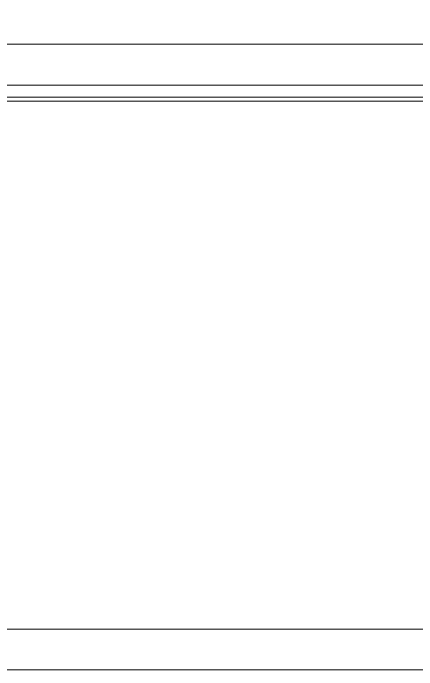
# Model space of a CAD drawing. Extents: x -1439 to 34962, y -872 to 8330.
# Drawn here: x 5304.3 to 5453, y 0 to 242 of the extents above; entities that cross this region are included whole.
import ezdxf

# ---------------------------------------------------------------- set-up
doc = ezdxf.new("R2010")
doc.units = 0
doc.layers.get('0').update_dxf_attribs({"color": 9, "lineweight": 9})
for name, color, linetype, lineweight in [('06D', 9, 'Continuous', 9), ('15', 9, 'Continuous', 9), ('40A', 9, 'Continuous', 9)]:
    doc.layers.add(name, color=color, linetype=linetype, lineweight=lineweight)

# ---------------------------------------------------------------- blocks, each defined once
blk = doc.blocks.new('p-cephe-onkisim')
at = {"layer": '06D'}
for p, q in [((-244.85, 38), (-903.15, 38)), ((-244.85, 17), (-903.15, 17))]:
    blk.add_line(p, q, dxfattribs=at)
at = {"layer": '15', "linetype": 'Continuous'}
blk.add_lwpolyline([(-741.43, 23), (-741.43, 18.5), (-904.33, 18.5), (-904.33, 23)], close=True, dxfattribs=at)
blk = doc.blocks.new('p-cephe-onkisim-toplam')
blk.add_blockref('p-cephe-onkisim', (0, 0))

msp = doc.modelspace()

# ---------------------------------------------------------------- linework, layer by layer
at = {"layer": '40A'}
for points in [[(6995, 0), (0, 0), (0, 4205), (6995, 4205)], [(80, 4190), (6455.06, 4190), (6455.06, 15), (80, 15)]]:
    msp.add_lwpolyline(points, close=True, dxfattribs=at)

# ---------------------------------------------------------------- block references
msp.add_blockref('p-cephe-onkisim-toplam', (6200.84, 192.5))

doc.saveas('drawing.dxf')
